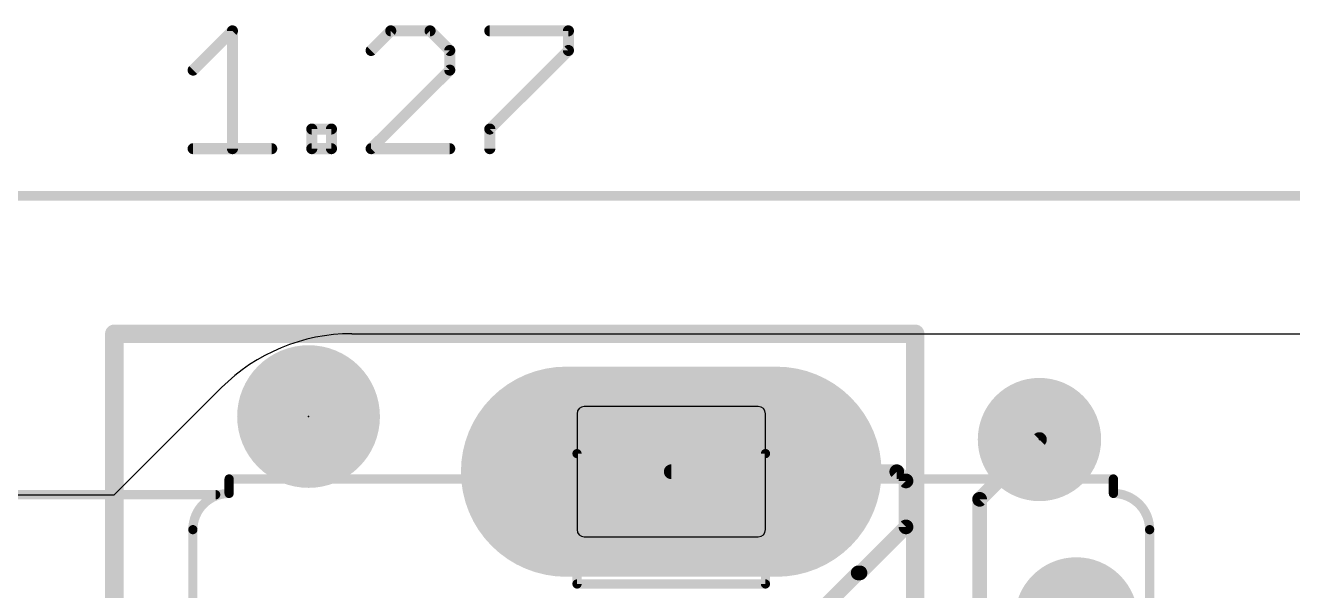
# Model space of a CAD drawing. Extents: x -4.3 to 37.7, y -8.4 to 12.5.
# Drawn here: x 11.47 to 28.96, y 4.71 to 12.51 of the extents above; entities that cross this region are included whole.
import ezdxf

# ---------------------------------------------------------------- set-up
doc = ezdxf.new("R2010")
doc.units = 0
for name, color, linetype in [('1', 12, 'CONTINUOUS'), ('16', 5, 'CONTINUOUS'), ('17', 110, 'CONTINUOUS'), ('20', 53, 'CONTINUOUS'), ('21', 40, 'CONTINUOUS'), ('24', 53, 'CONTINUOUS'), ('29', 253, 'CONTINUOUS'), ('30', 253, 'CONTINUOUS'), ('46', 140, 'CONTINUOUS'), ('47', 253, 'CONTINUOUS')]:
    doc.layers.add(name, color=color, linetype=linetype)

# ---------------------------------------------------------------- blocks, each defined once
blk = doc.blocks.new('PIE')
at = {"const_width": 0.5}
blk.add_lwpolyline([(0, -0.25, 1), (0, 0.25, 1), (0, -0.25)], format="xyb", dxfattribs=at)
blk = doc.blocks.new('LONGP100')
at = {"const_width": 1}
blk.add_lwpolyline([(-0.5, 0), (0.5, 0)], dxfattribs=at)
at = {"const_width": 0.5}
for points in [[(-0.5, 0.25, 1), (-0.5, -0.25)], [(0.5, -0.25, 1), (0.5, 0.25)]]:
    blk.add_lwpolyline(points, format="xyb", dxfattribs=at)

msp = doc.modelspace()

# ---------------------------------------------------------------- linework, layer by layer
at = {"layer": '1', "const_width": 0.254}
for points in [[(12.7, 8.255), (23.749, 8.255)], [(12.7, -8.255), (12.7, 8.255)], [(23.749, 8.255), (23.749, -8.255)]]:
    msp.add_lwpolyline(points, dxfattribs=at)
at = {"layer": '1', "const_width": 0.127}
for points in [[(12.7, 8.3185, 1), (12.7, 8.1915)], [(12.7635, 8.255, 1), (12.6365, 8.255)], [(23.8125, 8.255, 1), (23.6855, 8.255)], [(23.749, 8.1915, 1), (23.749, 8.3185)]]:
    msp.add_lwpolyline(points, format="xyb", dxfattribs=at)
at = {"layer": '16'}
for points, const_width in [([(12.7, 8.255), (23.749, 8.255)], 0.254), ([(12.7, -8.255), (12.7, 8.255)], 0.254), ([(23.749, 8.255), (23.749, -8.255)], 0.254), ([(24.638, 5.969), (25.4635, 6.7945)], 0.2032), ([(23.495, 6.35), (20.3835, 6.35)], 0.2032), ([(23.622, 6.223), (23.495, 6.35)], 0.2032), ([(23.622, 5.588), (23.622, 6.223)], 0.2032), ([(24.638, 2.794), (24.638, 5.969)], 0.2032), ([(22.987, 4.953), (23.622, 5.588)], 0.2032), ([(22.9625, 4.953), (22.137, 4.1275)], 0.2032), ([(22.9625, 4.953), (22.987, 4.953)], 0.2032)]:
    msp.add_lwpolyline(points, dxfattribs=dict(at, const_width=const_width))
for points, const_width in [([(12.7, 8.3185, 1), (12.7, 8.1915)], 0.127), ([(12.7635, 8.255, 1), (12.6365, 8.255)], 0.127), ([(23.8125, 8.255, 1), (23.6855, 8.255)], 0.127), ([(23.749, 8.1915, 1), (23.749, 8.3185)], 0.127), ([(25.4994, 6.7586, 1), (25.4276, 6.8304)], 0.1016), ([(20.3835, 6.4008, 1), (20.3835, 6.2992)], 0.1016), ([(23.5309, 6.3859, 1), (23.4591, 6.3141)], 0.1016), ([(23.495, 6.2992, 1), (23.495, 6.4008)], 0.1016), ([(23.6728, 6.223, 1), (23.5712, 6.223)], 0.1016), ([(23.5861, 6.1871, 1), (23.6579, 6.2589)], 0.1016), ([(24.6888, 5.969, 1), (24.5872, 5.969)], 0.1016), ([(24.6021, 6.0049, 1), (24.6739, 5.9331)], 0.1016), ([(23.5712, 5.588, 1), (23.6728, 5.588)], 0.1016), ([(23.6579, 5.5521, 1), (23.5861, 5.6239)], 0.1016), ([(22.9625, 5.0038, 1), (22.9625, 4.9022)], 0.1016), ([(22.9984, 4.9171, 1), (22.9266, 4.9889)], 0.1016), ([(22.9511, 4.9889, 1), (23.0229, 4.9171)], 0.1016), ([(22.987, 4.9022, 1), (22.987, 5.0038)], 0.1016)]:
    msp.add_lwpolyline(points, format="xyb", dxfattribs=dict(at, const_width=const_width))
at = {"layer": '20'}
for p, q in [((15.9746, 8.255), (27.305, 8.255)), ((27.2415, 8.255), (29.845, 8.255)), ((12.7, 6.0325), (14.1786, 7.5111)), ((1.27, 6.0325), (12.7, 6.0325))]:
    msp.add_line(p, q, dxfattribs=at)
msp.add_arc((15.9746, 5.715), 2.54, 90, 135, dxfattribs=at)
at = {"layer": '21', "const_width": 0.127}
for points in [[(21.6835, 6.6), (19.0835, 6.6)], [(19.0835, 6.6), (19.0835, 4.8)], [(21.6835, 4.8), (21.6835, 6.6)], [(14.2835, 6.25), (26.4835, 6.25)], [(14.2835, 6.05), (14.2835, 6.25)], [(26.4835, 6.05), (26.4835, 6.25)], [(13.7835, -5.55), (13.7835, 5.55)], [(26.9835, 5.55), (26.9835, -5.55)], [(19.0835, 4.8), (21.6835, 4.8)]]:
    msp.add_lwpolyline(points, dxfattribs=at)
at = {"layer": '21'}
for points, const_width in [([(19.0835, 6.6318, 1), (19.0835, 6.5683)], 0.0635), ([(19.1152, 6.6, 1), (19.0518, 6.6)], 0.0635), ([(21.7153, 6.6, 1), (21.6518, 6.6)], 0.0635), ([(21.6835, 6.5683, 1), (21.6835, 6.6318)], 0.0635), ([(14.3153, 6.25, 1), (14.2517, 6.25)], 0.0635), ([(14.2835, 6.2817, 1), (14.2835, 6.2183)], 0.0635), ([(26.5153, 6.25, 1), (26.4518, 6.25)], 0.0635), ([(26.4835, 6.2183, 1), (26.4835, 6.2817)], 0.0635), ([(14.2835, 6.05, 0.4142), (13.7835, 5.55)], 0.127), ([(14.2517, 6.05, 1), (14.3153, 6.05)], 0.0635), ([(14.2835, 6.0183, 1), (14.2835, 6.0818)], 0.0635), ([(26.4835, 6.0818, 1), (26.4835, 6.0183)], 0.0635), ([(26.9835, 5.55, 0.4142), (26.4835, 6.05)], 0.127), ([(26.4518, 6.05, 1), (26.5153, 6.05)], 0.0635), ([(13.8153, 5.55, 1), (13.7517, 5.55)], 0.0635), ([(27.0153, 5.55, 1), (26.9518, 5.55)], 0.0635), ([(13.7517, 5.55, 1), (13.8153, 5.55)], 0.0635), ([(26.9518, 5.55, 1), (27.0153, 5.55)], 0.0635), ([(19.0835, 4.8317, 1), (19.0835, 4.7683)], 0.0635), ([(19.0518, 4.8, 1), (19.1152, 4.8)], 0.0635), ([(21.6518, 4.8, 1), (21.7153, 4.8)], 0.0635), ([(21.6835, 4.7683, 1), (21.6835, 4.8317)], 0.0635)]:
    msp.add_lwpolyline(points, format="xyb", dxfattribs=dict(at, const_width=const_width))
at = {"layer": '24'}
for p in [(15.3797, 7.112), (25.4635, 6.7945)]:
    msp.add_point(p, dxfattribs=at)
at = {"layer": '30'}
for points, const_width in [([(15.3797, 7.862, 0.4142), (14.6297, 7.112)], 0.4699), ([(15.3797, 7.9795, 1), (15.3797, 7.7445)], 0.235), ([(16.1297, 7.112, 0.4142), (15.3797, 7.862)], 0.4699), ([(15.3797, 7.7445, 1), (15.3797, 7.9795)], 0.235), ([(14.7472, 7.112, 1), (14.5122, 7.112)], 0.235), ([(14.6297, 7.112, 0.4142), (15.3797, 6.362)], 0.4699), ([(15.3797, 6.362, 0.4142), (16.1297, 7.112)], 0.4699), ([(16.2472, 7.112, 1), (16.0122, 7.112)], 0.235), ([(14.5122, 7.112, 1), (14.7472, 7.112)], 0.235), ([(16.0122, 7.112, 1), (16.2472, 7.112)], 0.235), ([(15.3797, 6.4795, 1), (15.3797, 6.2445)], 0.235), ([(15.3797, 6.2445, 1), (15.3797, 6.4795)], 0.235)]:
    msp.add_lwpolyline(points, format="xyb", dxfattribs=dict(at, const_width=const_width))
at = {"layer": '46'}
for p, q in [((21.5835, 7.25), (19.1835, 7.25)), ((19.0835, 7.15), (19.0835, 5.55)), ((21.6835, 5.55), (21.6835, 7.15)), ((19.1835, 5.45), (21.5835, 5.45))]:
    msp.add_line(p, q, dxfattribs=at)
for centre, start, end in [((19.1835, 7.15), 90, 180), ((21.5835, 7.15), 0, 90), ((19.1835, 5.55), 180, 270), ((21.5835, 5.55), 270, 0)]:
    msp.add_arc(centre, 0.1, start, end, dxfattribs=at)
at = {"layer": '47'}
for points, const_width in [([(13.7873, 11.8954), (14.3296, 12.4377)], 0.1524), ([(14.3296, 12.4377), (14.3296, 10.8107)], 0.1524), ([(16.5142, 12.4377), (16.243, 12.1665)], 0.1524), ([(17.0565, 12.4377), (16.5142, 12.4377)], 0.1524), ([(17.3277, 12.1665), (17.0565, 12.4377)], 0.1524), ([(17.8802, 12.4377), (18.9649, 12.4377)], 0.1524), ([(18.9649, 12.4377), (18.9649, 12.1665)], 0.1524), ([(17.3277, 11.8954), (17.3277, 12.1665)], 0.1524), ([(18.9649, 12.1665), (17.8802, 11.0819)], 0.1524), ([(16.243, 10.8107), (17.3277, 11.8954)], 0.1524), ([(15.4245, 10.8107), (15.4245, 11.0819)], 0.1524), ([(15.4245, 11.0819), (15.6956, 11.0819)], 0.1524), ([(15.6956, 11.0819), (15.6956, 10.8107)], 0.1524), ([(17.8802, 11.0819), (17.8802, 10.8107)], 0.1524), ([(13.7873, 10.8107), (14.872, 10.8107)], 0.1524), ([(15.6956, 10.8107), (15.4245, 10.8107)], 0.1524), ([(17.3277, 10.8107), (16.243, 10.8107)], 0.1524), ([(0.065, 10.16), (32.32, 10.16)], 0.13), ([(14.097, 6.0325), (-3.855, 6.0325)], 0.13)]:
    msp.add_lwpolyline(points, dxfattribs=dict(at, const_width=const_width))
for points, const_width in [([(14.3677, 12.4377, 1), (14.2915, 12.4377)], 0.0762), ([(14.3566, 12.4107, 1), (14.3027, 12.4646)], 0.0762), ([(16.5142, 12.4758, 1), (16.5142, 12.3996)], 0.0762), ([(16.5411, 12.4107, 1), (16.4873, 12.4646)], 0.0762), ([(17.0835, 12.4646, 1), (17.0296, 12.4107)], 0.0762), ([(17.0565, 12.3996, 1), (17.0565, 12.4758)], 0.0762), ([(17.8802, 12.4758, 1), (17.8802, 12.3996)], 0.0762), ([(19.003, 12.4377, 1), (18.9268, 12.4377)], 0.0762), ([(18.9649, 12.3996, 1), (18.9649, 12.4758)], 0.0762), ([(17.3658, 12.1665, 1), (17.2896, 12.1665)], 0.0762), ([(18.9918, 12.1396, 1), (18.9379, 12.1935)], 0.0762), ([(16.2161, 12.1935, 1), (16.27, 12.1396)], 0.0762), ([(17.3008, 12.1396, 1), (17.3546, 12.1935)], 0.0762), ([(18.9268, 12.1665, 1), (19.003, 12.1665)], 0.0762), ([(13.7604, 11.9223, 1), (13.8143, 11.8684)], 0.0762), ([(17.2896, 11.8954, 1), (17.3658, 11.8954)], 0.0762), ([(17.3546, 11.8684, 1), (17.3008, 11.9223)], 0.0762), ([(15.4626, 11.0819, 1), (15.3864, 11.0819)], 0.0762), ([(15.4245, 11.12, 1), (15.4245, 11.0438)], 0.0762), ([(15.7337, 11.0819, 1), (15.6575, 11.0819)], 0.0762), ([(15.6956, 11.0438, 1), (15.6956, 11.12)], 0.0762), ([(17.9183, 11.0819, 1), (17.8421, 11.0819)], 0.0762), ([(17.8533, 11.1088, 1), (17.9071, 11.0549)], 0.0762), ([(13.7873, 10.8488, 1), (13.7873, 10.7726)], 0.0762), ([(14.2915, 10.8107, 1), (14.3677, 10.8107)], 0.0762), ([(14.872, 10.7726, 1), (14.872, 10.8488)], 0.0762), ([(15.4245, 10.8488, 1), (15.4245, 10.7726)], 0.0762), ([(15.3864, 10.8107, 1), (15.4626, 10.8107)], 0.0762), ([(15.6575, 10.8107, 1), (15.7337, 10.8107)], 0.0762), ([(15.6956, 10.7726, 1), (15.6956, 10.8488)], 0.0762), ([(16.243, 10.8488, 1), (16.243, 10.7726)], 0.0762), ([(16.2161, 10.8376, 1), (16.27, 10.7838)], 0.0762), ([(17.3277, 10.7726, 1), (17.3277, 10.8488)], 0.0762), ([(17.8421, 10.8107, 1), (17.9183, 10.8107)], 0.0762), ([(14.097, 6, 1), (14.097, 6.065)], 0.065)]:
    msp.add_lwpolyline(points, format="xyb", dxfattribs=dict(at, const_width=const_width))

# ---------------------------------------------------------------- block references
at = {"layer": '16'}
msp.add_blockref('PIE', (15.3797, 7.112), dxfattribs=at)
at = {"layer": '16', "xscale": 1.6, "yscale": 1.6}
for p in [(25.4635, 6.7945), (25.9715, 4.318)]:
    msp.add_blockref('PIE', p, dxfattribs=at)
at = {"layer": '17', "xscale": 2.8, "yscale": 2.8, "rotation": 180}
msp.add_blockref('LONGP100', (20.3835, 6.35), dxfattribs=at)
msp.add_blockref('LONGP100', (20.3835, 6.35), dxfattribs=at)
at = {"layer": '29', "xscale": 2.9016, "yscale": 2.9016, "rotation": 180}
msp.add_blockref('LONGP100', (20.3835, 6.35), dxfattribs=at)
at = {"layer": '30', "xscale": 2.9016, "yscale": 2.9016, "rotation": 180}
msp.add_blockref('LONGP100', (20.3835, 6.35), dxfattribs=at)
at = {"layer": '30'}
for p, xscale, yscale in [((15.3797, 7.112), 1.1016, 1.1016), ((25.4635, 6.7945), 1.7016, 1.7016), ((25.9715, 4.318), 1.7016, 1.7016)]:
    msp.add_blockref('PIE', p, dxfattribs=dict(at, xscale=xscale, yscale=yscale))

doc.saveas('drawing.dxf')
